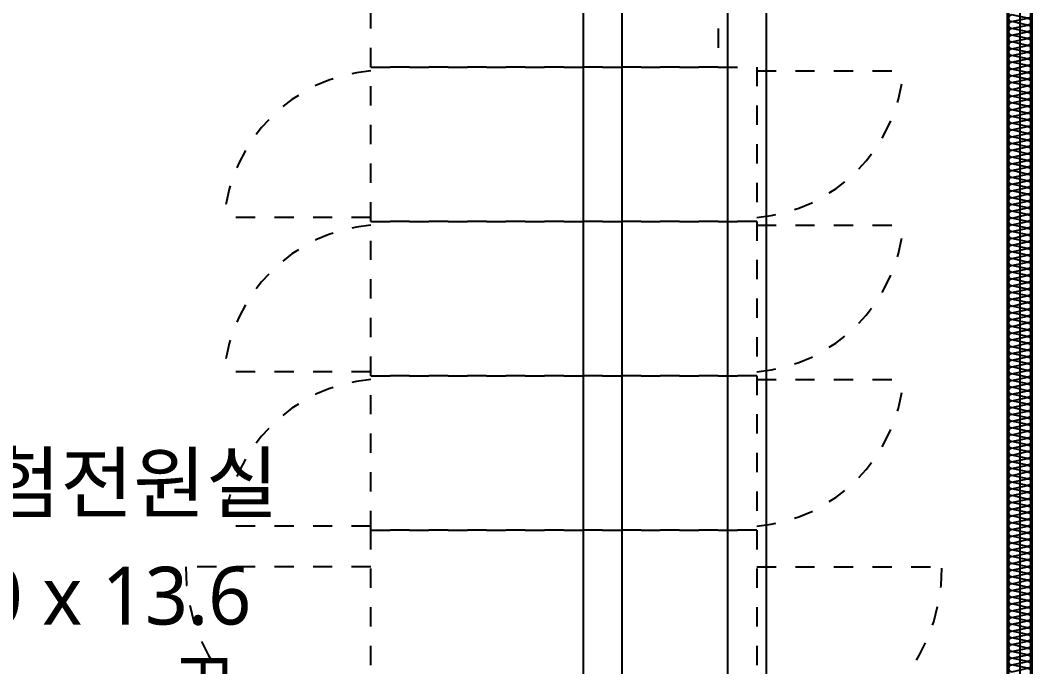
# Model space of a CAD drawing. Header units: millimetres. Extents: x 9 to 147, y 4 to 115.
# Drawn here: x 67.38 to 72.62, y 48.99 to 52.34 of the extents above; entities that cross this region are included whole.
import ezdxf
from ezdxf.enums import TextEntityAlignment as Align

# ---------------------------------------------------------------- set-up
doc = ezdxf.new("R2010")
doc.units = ezdxf.units.MM
doc.header["$LTSCALE"] = 200
doc.linetypes.add('XR-PLAN$0$CEN-GAUN', pattern=[32.2, 30, -1, 0.2, -1])
doc.linetypes.add('XR-PLAN$0$HIDDEN', pattern=[0.375, 0.25, -0.125])
for name, color, linetype in [('XR-PLAN$0$CEN', 252, 'XR-PLAN$0$CEN-GAUN'), ('XR-PLAN$0$ELE-6', 252, 'Continuous'), ('XR-PLAN$0$ELE-7', 252, 'Continuous'), ('XR-PLAN$0$ETC-8', 252, 'Continuous'), ('XR-PLAN$0$HAT-INS', 252, 'Continuous'), ('XR-PLAN$0$Panel', 252, 'Continuous'), ('XR-PLAN$0$수배전반', 252, 'XR-PLAN$0$HIDDEN'), ('XR-PLAN$0$장비', 252, 'XR-PLAN$0$HIDDEN')]:
    doc.layers.add(name, color=color, linetype=linetype)
doc.layers.add('XR-PLAN$0$TXT-1', color=137, linetype='Continuous', plot=False)
doc.styles.add('XR-PLAN$0$GHS', font='MALGUN_0.TTF')
doc.styles.add('XR-PLAN$0$스타일1', font='MALGUN_0.TTF')

# ---------------------------------------------------------------- blocks, each defined once
blk = doc.blocks.new('XR-PLAN$0$전기트렌치')
at = {"layer": 'XR-PLAN$0$ELE-7'}
for points in [[(-200, -200), (-6725, -200), (-6725, -9493.2), (-7031.8, -9800), (-8550, -9800), (-8550, -10350), (-7031.8, -10350), (-6725, -10656.8), (-6725, -12575), (-6175, -12575), (-6175, -12056.8), (-5868.2, -11750), (-200, -11750), (-200, -9956.8), (106.8, -9650), (1250, -9650), (1250, -9100), (106.8, -9100), (-200, -8793.2)], [(-1056.8, -750), (-750, -1056.8), (-750, -10893.2), (-1056.8, -11200), (-5868.2, -11200), (-6175, -10893.2), (-6175, -1056.8), (-5868.2, -750)]]:
    blk.add_lwpolyline(points, close=True, dxfattribs=at)
at = {"layer": 'XR-PLAN$0$ETC-8'}
for points in [[(0, 0), (-6925, 0), (-6925, -9410.3), (-7114.7, -9600), (-8550, -9600), (-8550, -10550), (-7114.7, -10550), (-6925, -10739.7), (-6925, -12575), (-5975, -12575), (-5975, -12139.7), (-5785.3, -11950), (0, -11950), (0, -10039.7), (189.7, -9850), (1250, -9850), (1250, -8900), (189.7, -8900), (0, -8710.3)], [(-1139.7, -950), (-950, -1139.7), (-950, -10810.3), (-1139.7, -11000), (-5785.3, -11000), (-5975, -10810.3), (-5975, -1139.7), (-5785.3, -950)]]:
    blk.add_lwpolyline(points, close=True, dxfattribs=at)
blk = doc.blocks.new('*U118')
at = {"layer": 'XR-PLAN$0$HAT-INS'}
for points in [[(-3811.975315, 0, -0.4142135624), (-3826.975315, 15), (-3811.975315, 85, 1), (-3841.975315, 85), (-3826.975315, 15, -0.4142135624), (-3841.975315, 0, 0.4142135624)], [(-3781.975315, 0, -0.4142135624), (-3796.975315, 15), (-3781.975315, 85, 1), (-3811.975315, 85), (-3796.975315, 15, -0.4142135624), (-3811.975315, 0, 0.4142135624)], [(-3751.975315, 0, -0.4142135624), (-3766.975315, 15), (-3751.975315, 85, 1), (-3781.975315, 85), (-3766.975315, 15, -0.4142135624), (-3781.975315, 0, 0.4142135624)], [(-3721.975315, 0, -0.4142135624), (-3736.975315, 15), (-3721.975315, 85, 1), (-3751.975315, 85), (-3736.975315, 15, -0.4142135624), (-3751.975315, 0, 0.4142135624)], [(-3691.975315, 0, -0.4142135624), (-3706.975315, 15), (-3691.975315, 85, 1), (-3721.975315, 85), (-3706.975315, 15, -0.4142135624), (-3721.975315, 0, 0.4142135624)], [(-3661.975315, 0, -0.4142135624), (-3676.975315, 15), (-3661.975315, 85, 1), (-3691.975315, 85), (-3676.975315, 15, -0.4142135624), (-3691.975315, 0, 0.4142135624)], [(-3631.975315, 0, -0.4142135624), (-3646.975315, 15), (-3631.975315, 85, 1), (-3661.975315, 85), (-3646.975315, 15, -0.4142135624), (-3661.975315, 0, 0.4142135624)], [(-3601.975315, 0, -0.4142135624), (-3616.975315, 15), (-3601.975315, 85, 1), (-3631.975315, 85), (-3616.975315, 15, -0.4142135624), (-3631.975315, 0, 0.4142135624)], [(-3571.975315, 0, -0.4142135624), (-3586.975315, 15), (-3571.975315, 85, 1), (-3601.975315, 85), (-3586.975315, 15, -0.4142135624), (-3601.975315, 0, 0.4142135624)], [(-3541.975315, 0, -0.4142135624), (-3556.975315, 15), (-3541.975315, 85, 1), (-3571.975315, 85), (-3556.975315, 15, -0.4142135624), (-3571.975315, 0, 0.4142135624)], [(-3511.975315, 0, -0.4142135624), (-3526.975315, 15), (-3511.975315, 85, 1), (-3541.975315, 85), (-3526.975315, 15, -0.4142135624), (-3541.975315, 0, 0.4142135624)], [(-3481.975315, 0, -0.4142135624), (-3496.975315, 15), (-3481.975315, 85, 1), (-3511.975315, 85), (-3496.975315, 15, -0.4142135624), (-3511.975315, 0, 0.4142135624)], [(-3451.975315, 0, -0.4142135624), (-3466.975315, 15), (-3451.975315, 85, 1), (-3481.975315, 85), (-3466.975315, 15, -0.4142135624), (-3481.975315, 0, 0.4142135624)], [(-3421.975315, 0, -0.4142135624), (-3436.975315, 15), (-3421.975315, 85, 1), (-3451.975315, 85), (-3436.975315, 15, -0.4142135624), (-3451.975315, 0, 0.4142135624)], [(-3391.975315, 0, -0.4142135624), (-3406.975315, 15), (-3391.975315, 85, 1), (-3421.975315, 85), (-3406.975315, 15, -0.4142135624), (-3421.975315, 0, 0.4142135624)], [(-3361.975315, 0, -0.4142135624), (-3376.975315, 15), (-3361.975315, 85, 1), (-3391.975315, 85), (-3376.975315, 15, -0.4142135624), (-3391.975315, 0, 0.4142135624)], [(-3331.975315, 0, -0.4142135624), (-3346.975315, 15), (-3331.975315, 85, 1), (-3361.975315, 85), (-3346.975315, 15, -0.4142135624), (-3361.975315, 0, 0.4142135624)], [(-3301.975315, 0, -0.4142135624), (-3316.975315, 15), (-3301.975315, 85, 1), (-3331.975315, 85), (-3316.975315, 15, -0.4142135624), (-3331.975315, 0, 0.4142135624)], [(-3271.975315, 0, -0.4142135624), (-3286.975315, 15), (-3271.975315, 85, 1), (-3301.975315, 85), (-3286.975315, 15, -0.4142135624), (-3301.975315, 0, 0.4142135624)], [(-3241.975315, 0, -0.4142135624), (-3256.975315, 15), (-3241.975315, 85, 1), (-3271.975315, 85), (-3256.975315, 15, -0.4142135624), (-3271.975315, 0, 0.4142135624)], [(-3211.975315, 0, -0.4142135624), (-3226.975315, 15), (-3211.975315, 85, 1), (-3241.975315, 85), (-3226.975315, 15, -0.4142135624), (-3241.975315, 0, 0.4142135624)], [(-3181.975315, 0, -0.4142135624), (-3196.975315, 15), (-3181.975315, 85, 1), (-3211.975315, 85), (-3196.975315, 15, -0.4142135624), (-3211.975315, 0, 0.4142135624)], [(-3151.975315, 0, -0.4142135624), (-3166.975315, 15), (-3151.975315, 85, 1), (-3181.975315, 85), (-3166.975315, 15, -0.4142135624), (-3181.975315, 0, 0.4142135624)], [(-3121.975315, 0, -0.4142135624), (-3136.975315, 15), (-3121.975315, 85, 1), (-3151.975315, 85), (-3136.975315, 15, -0.4142135624), (-3151.975315, 0, 0.4142135624)], [(-3091.975315, 0, -0.4142135624), (-3106.975315, 15), (-3091.975315, 85, 1), (-3121.975315, 85), (-3106.975315, 15, -0.4142135624), (-3121.975315, 0, 0.4142135624)], [(-3061.975315, 0, -0.4142135624), (-3076.975315, 15), (-3061.975315, 85, 1), (-3091.975315, 85), (-3076.975315, 15, -0.4142135624), (-3091.975315, 0, 0.4142135624)], [(-3031.975315, 0, -0.4142135624), (-3046.975315, 15), (-3031.975315, 85, 1), (-3061.975315, 85), (-3046.975315, 15, -0.4142135624), (-3061.975315, 0, 0.4142135624)], [(-3001.975315, 0, -0.4142135624), (-3016.975315, 15), (-3001.975315, 85, 1), (-3031.975315, 85), (-3016.975315, 15, -0.4142135624), (-3031.975315, 0, 0.4142135624)], [(-2971.975315, 0, -0.4142135624), (-2986.975315, 15), (-2971.975315, 85, 1), (-3001.975315, 85), (-2986.975315, 15, -0.4142135624), (-3001.975315, 0, 0.4142135624)], [(-2941.975315, 0, -0.4142135624), (-2956.975315, 15), (-2941.975315, 85, 1), (-2971.975315, 85), (-2956.975315, 15, -0.4142135624), (-2971.975315, 0, 0.4142135624)], [(-2911.975315, 0, -0.4142135624), (-2926.975315, 15), (-2911.975315, 85, 1), (-2941.975315, 85), (-2926.975315, 15, -0.4142135624), (-2941.975315, 0, 0.4142135624)], [(-2881.975315, 0, -0.4142135624), (-2896.975315, 15), (-2881.975315, 85, 1), (-2911.975315, 85), (-2896.975315, 15, -0.4142135624), (-2911.975315, 0, 0.4142135624)], [(-2851.975315, 0, -0.4142135624), (-2866.975315, 15), (-2851.975315, 85, 1), (-2881.975315, 85), (-2866.975315, 15, -0.4142135624), (-2881.975315, 0, 0.4142135624)], [(-2821.975315, 0, -0.4142135624), (-2836.975315, 15), (-2821.975315, 85, 1), (-2851.975315, 85), (-2836.975315, 15, -0.4142135624), (-2851.975315, 0, 0.4142135624)], [(-2791.975315, 0, -0.4142135624), (-2806.975315, 15), (-2791.975315, 85, 1), (-2821.975315, 85), (-2806.975315, 15, -0.4142135624), (-2821.975315, 0, 0.4142135624)], [(-2761.975315, 0, -0.4142135624), (-2776.975315, 15), (-2761.975315, 85, 1), (-2791.975315, 85), (-2776.975315, 15, -0.4142135624), (-2791.975315, 0, 0.4142135624)], [(-2731.975315, 0, -0.4142135624), (-2746.975315, 15), (-2731.975315, 85, 1), (-2761.975315, 85), (-2746.975315, 15, -0.4142135624), (-2761.975315, 0, 0.4142135624)], [(-2701.975315, 0, -0.4142135624), (-2716.975315, 15), (-2701.975315, 85, 1), (-2731.975315, 85), (-2716.975315, 15, -0.4142135624), (-2731.975315, 0, 0.4142135624)], [(-2671.975315, 0, -0.4142135624), (-2686.975315, 15), (-2671.975315, 85, 1), (-2701.975315, 85), (-2686.975315, 15, -0.4142135624), (-2701.975315, 0, 0.4142135624)], [(-2641.975315, 0, -0.4142135624), (-2656.975315, 15), (-2641.975315, 85, 1), (-2671.975315, 85), (-2656.975315, 15, -0.4142135624), (-2671.975315, 0, 0.4142135624)], [(-2611.975315, 0, -0.4142135624), (-2626.975315, 15), (-2611.975315, 85, 1), (-2641.975315, 85), (-2626.975315, 15, -0.4142135624), (-2641.975315, 0, 0.4142135624)], [(-2581.975315, 0, -0.4142135624), (-2596.975315, 15), (-2581.975315, 85, 1), (-2611.975315, 85), (-2596.975315, 15, -0.4142135624), (-2611.975315, 0, 0.4142135624)], [(-2551.975315, 0, -0.4142135624), (-2566.975315, 15), (-2551.975315, 85, 1), (-2581.975315, 85), (-2566.975315, 15, -0.4142135624), (-2581.975315, 0, 0.4142135624)], [(-2521.975315, 0, -0.4142135624), (-2536.975315, 15), (-2521.975315, 85, 1), (-2551.975315, 85), (-2536.975315, 15, -0.4142135624), (-2551.975315, 0, 0.4142135624)], [(-2491.975315, 0, -0.4142135624), (-2506.975315, 15), (-2491.975315, 85, 1), (-2521.975315, 85), (-2506.975315, 15, -0.4142135624), (-2521.975315, 0, 0.4142135624)], [(-2461.975315, 0, -0.4142135624), (-2476.975315, 15), (-2461.975315, 85, 1), (-2491.975315, 85), (-2476.975315, 15, -0.4142135624), (-2491.975315, 0, 0.4142135624)], [(-2431.975315, 0, -0.4142135624), (-2446.975315, 15), (-2431.975315, 85, 1), (-2461.975315, 85), (-2446.975315, 15, -0.4142135624), (-2461.975315, 0, 0.4142135624)], [(-2401.975315, 0, -0.4142135624), (-2416.975315, 15), (-2401.975315, 85, 1), (-2431.975315, 85), (-2416.975315, 15, -0.4142135624), (-2431.975315, 0, 0.4142135624)], [(-2371.975315, 0, -0.4142135624), (-2386.975315, 15), (-2371.975315, 85, 1), (-2401.975315, 85), (-2386.975315, 15, -0.4142135624), (-2401.975315, 0, 0.4142135624)], [(-2341.975315, 0, -0.4142135624), (-2356.975315, 15), (-2341.975315, 85, 1), (-2371.975315, 85), (-2356.975315, 15, -0.4142135624), (-2371.975315, 0, 0.4142135624)], [(-2311.975315, 0, -0.4142135624), (-2326.975315, 15), (-2311.975315, 85, 1), (-2341.975315, 85), (-2326.975315, 15, -0.4142135624), (-2341.975315, 0, 0.4142135624)], [(-2281.975315, 0, -0.4142135624), (-2296.975315, 15), (-2281.975315, 85, 1), (-2311.975315, 85), (-2296.975315, 15, -0.4142135624), (-2311.975315, 0, 0.4142135624)], [(-2251.975315, 0, -0.4142135624), (-2266.975315, 15), (-2251.975315, 85, 1), (-2281.975315, 85), (-2266.975315, 15, -0.4142135624), (-2281.975315, 0, 0.4142135624)], [(-2221.975315, 0, -0.4142135624), (-2236.975315, 15), (-2221.975315, 85, 1), (-2251.975315, 85), (-2236.975315, 15, -0.4142135624), (-2251.975315, 0, 0.4142135624)], [(-2191.975315, 0, -0.4142135624), (-2206.975315, 15), (-2191.975315, 85, 1), (-2221.975315, 85), (-2206.975315, 15, -0.4142135624), (-2221.975315, 0, 0.4142135624)], [(-2161.975315, 0, -0.4142135624), (-2176.975315, 15), (-2161.975315, 85, 1), (-2191.975315, 85), (-2176.975315, 15, -0.4142135624), (-2191.975315, 0, 0.4142135624)], [(-2131.975315, 0, -0.4142135624), (-2146.975315, 15), (-2131.975315, 85, 1), (-2161.975315, 85), (-2146.975315, 15, -0.4142135624), (-2161.975315, 0, 0.4142135624)], [(-2101.975315, 0, -0.4142135624), (-2116.975315, 15), (-2101.975315, 85, 1), (-2131.975315, 85), (-2116.975315, 15, -0.4142135624), (-2131.975315, 0, 0.4142135624)], [(-2071.975315, 0, -0.4142135624), (-2086.975315, 15), (-2071.975315, 85, 1), (-2101.975315, 85), (-2086.975315, 15, -0.4142135624), (-2101.975315, 0, 0.4142135624)], [(-2041.975315, 0, -0.4142135624), (-2056.975315, 15), (-2041.975315, 85, 1), (-2071.975315, 85), (-2056.975315, 15, -0.4142135624), (-2071.975315, 0, 0.4142135624)], [(-2011.975315, 0, -0.4142135624), (-2026.975315, 15), (-2011.975315, 85, 1), (-2041.975315, 85), (-2026.975315, 15, -0.4142135624), (-2041.975315, 0, 0.4142135624)], [(-1981.975315, 0, -0.4142135624), (-1996.975315, 15), (-1981.975315, 85, 1), (-2011.975315, 85), (-1996.975315, 15, -0.4142135624), (-2011.975315, 0, 0.4142135624)], [(-1951.975315, 0, -0.4142135624), (-1966.975315, 15), (-1951.975315, 85, 1), (-1981.975315, 85), (-1966.975315, 15, -0.4142135624), (-1981.975315, 0, 0.4142135624)], [(-1921.975315, 0, -0.4142135624), (-1936.975315, 15), (-1921.975315, 85, 1), (-1951.975315, 85), (-1936.975315, 15, -0.4142135624), (-1951.975315, 0, 0.4142135624)], [(-1891.975315, 0, -0.4142135624), (-1906.975315, 15), (-1891.975315, 85, 1), (-1921.975315, 85), (-1906.975315, 15, -0.4142135624), (-1921.975315, 0, 0.4142135624)], [(-1861.975315, 0, -0.4142135624), (-1876.975315, 15), (-1861.975315, 85, 1), (-1891.975315, 85), (-1876.975315, 15, -0.4142135624), (-1891.975315, 0, 0.4142135624)], [(-1831.975315, 0, -0.4142135624), (-1846.975315, 15), (-1831.975315, 85, 1), (-1861.975315, 85), (-1846.975315, 15, -0.4142135624), (-1861.975315, 0, 0.4142135624)], [(-1801.975315, 0, -0.4142135624), (-1816.975315, 15), (-1801.975315, 85, 1), (-1831.975315, 85), (-1816.975315, 15, -0.4142135624), (-1831.975315, 0, 0.4142135624)], [(-1771.975315, 0, -0.4142135624), (-1786.975315, 15), (-1771.975315, 85, 1), (-1801.975315, 85), (-1786.975315, 15, -0.4142135624), (-1801.975315, 0, 0.4142135624)], [(-1741.975315, 0, -0.4142135624), (-1756.975315, 15), (-1741.975315, 85, 1), (-1771.975315, 85), (-1756.975315, 15, -0.4142135624), (-1771.975315, 0, 0.4142135624)], [(-1711.975315, 0, -0.4142135624), (-1726.975315, 15), (-1711.975315, 85, 1), (-1741.975315, 85), (-1726.975315, 15, -0.4142135624), (-1741.975315, 0, 0.4142135624)], [(-1681.975315, 0, -0.4142135624), (-1696.975315, 15), (-1681.975315, 85, 1), (-1711.975315, 85), (-1696.975315, 15, -0.4142135624), (-1711.975315, 0, 0.4142135624)], [(-1651.975315, 0, -0.4142135624), (-1666.975315, 15), (-1651.975315, 85, 1), (-1681.975315, 85), (-1666.975315, 15, -0.4142135624), (-1681.975315, 0, 0.4142135624)], [(-1621.975315, 0, -0.4142135624), (-1636.975315, 15), (-1621.975315, 85, 1), (-1651.975315, 85), (-1636.975315, 15, -0.4142135624), (-1651.975315, 0, 0.4142135624)], [(-1591.975315, 0, -0.4142135624), (-1606.975315, 15), (-1591.975315, 85, 1), (-1621.975315, 85), (-1606.975315, 15, -0.4142135624), (-1621.975315, 0, 0.4142135624)], [(-1561.975315, 0, -0.4142135624), (-1576.975315, 15), (-1561.975315, 85, 1), (-1591.975315, 85), (-1576.975315, 15, -0.4142135624), (-1591.975315, 0, 0.4142135624)], [(-1531.975315, 0, -0.4142135624), (-1546.975315, 15), (-1531.975315, 85, 1), (-1561.975315, 85), (-1546.975315, 15, -0.4142135624), (-1561.975315, 0, 0.4142135624)], [(-1501.975315, 0, -0.4142135624), (-1516.975315, 15), (-1501.975315, 85, 1), (-1531.975315, 85), (-1516.975315, 15, -0.4142135624), (-1531.975315, 0, 0.4142135624)], [(-1471.975315, 0, -0.4142135624), (-1486.975315, 15), (-1471.975315, 85, 1), (-1501.975315, 85), (-1486.975315, 15, -0.4142135624), (-1501.975315, 0, 0.4142135624)], [(-1441.975315, 0, -0.4142135624), (-1456.975315, 15), (-1441.975315, 85, 1), (-1471.975315, 85), (-1456.975315, 15, -0.4142135624), (-1471.975315, 0, 0.4142135624)], [(-1411.975315, 0, -0.4142135624), (-1426.975315, 15), (-1411.975315, 85, 1), (-1441.975315, 85), (-1426.975315, 15, -0.4142135624), (-1441.975315, 0, 0.4142135624)], [(-1381.975315, 0, -0.4142135624), (-1396.975315, 15), (-1381.975315, 85, 1), (-1411.975315, 85), (-1396.975315, 15, -0.4142135624), (-1411.975315, 0, 0.4142135624)], [(-1351.975315, 0, -0.4142135624), (-1366.975315, 15), (-1351.975315, 85, 1), (-1381.975315, 85), (-1366.975315, 15, -0.4142135624), (-1381.975315, 0, 0.4142135624)], [(-1321.975315, 0, -0.4142135624), (-1336.975315, 15), (-1321.975315, 85, 1), (-1351.975315, 85), (-1336.975315, 15, -0.4142135624), (-1351.975315, 0, 0.4142135624)], [(-1291.975315, 0, -0.4142135624), (-1306.975315, 15), (-1291.975315, 85, 1), (-1321.975315, 85), (-1306.975315, 15, -0.4142135624), (-1321.975315, 0, 0.4142135624)], [(-1261.975315, 0, -0.4142135624), (-1276.975315, 15), (-1261.975315, 85, 1), (-1291.975315, 85), (-1276.975315, 15, -0.4142135624), (-1291.975315, 0, 0.4142135624)], [(-1231.975315, 0, -0.4142135624), (-1246.975315, 15), (-1231.975315, 85, 1), (-1261.975315, 85), (-1246.975315, 15, -0.4142135624), (-1261.975315, 0, 0.4142135624)], [(-1201.975315, 0, -0.4142135624), (-1216.975315, 15), (-1201.975315, 85, 1), (-1231.975315, 85), (-1216.975315, 15, -0.4142135624), (-1231.975315, 0, 0.4142135624)], [(-1171.975315, 0, -0.4142135624), (-1186.975315, 15), (-1171.975315, 85, 1), (-1201.975315, 85), (-1186.975315, 15, -0.4142135624), (-1201.975315, 0, 0.4142135624)], [(-1141.975315, 0, -0.4142135624), (-1156.975315, 15), (-1141.975315, 85, 1), (-1171.975315, 85), (-1156.975315, 15, -0.4142135624), (-1171.975315, 0, 0.4142135624)], [(-1111.975315, 0, -0.4142135624), (-1126.975315, 15), (-1111.975315, 85, 1), (-1141.975315, 85), (-1126.975315, 15, -0.4142135624), (-1141.975315, 0, 0.4142135624)], [(-1081.975315, 0, -0.4142135624), (-1096.975315, 15), (-1081.975315, 85, 1), (-1111.975315, 85), (-1096.975315, 15, -0.4142135624), (-1111.975315, 0, 0.4142135624)], [(-1051.975315, 0, -0.4142135624), (-1066.975315, 15), (-1051.975315, 85, 1), (-1081.975315, 85), (-1066.975315, 15, -0.4142135624), (-1081.975315, 0, 0.4142135624)], [(-1021.975315, 0, -0.4142135624), (-1036.975315, 15), (-1021.975315, 85, 1), (-1051.975315, 85), (-1036.975315, 15, -0.4142135624), (-1051.975315, 0, 0.4142135624)], [(-991.975315, 0, -0.4142135624), (-1006.975315, 15), (-991.975315, 85, 1), (-1021.975315, 85), (-1006.975315, 15, -0.4142135624), (-1021.975315, 0, 0.4142135624)], [(-961.975315, 0, -0.4142135624), (-976.975315, 15), (-961.975315, 85, 1), (-991.975315, 85), (-976.975315, 15, -0.4142135624), (-991.975315, 0, 0.4142135624)], [(-931.975315, 0, -0.4142135624), (-946.975315, 15), (-931.975315, 85, 1), (-961.975315, 85), (-946.975315, 15, -0.4142135624), (-961.975315, 0, 0.4142135624)]]:
    blk.add_lwpolyline(points, format="xyb", dxfattribs=at)
blk = doc.blocks.new('XR-PLAN$0$EL-FR')
at = {"layer": 'XR-PLAN$0$수배전반', "ltscale": 2}
for p, q in [((-1300.3, -4120), (-540.3, -4120)), ((-3300.3, -4880), (-4060.3, -4880)), ((-1300.3, -4920), (-540.3, -4920)), ((-3300.3, -5680), (-4060.3, -5680)), ((-1300.3, -5720), (-540.3, -5720)), ((-3300.3, -6480), (-4060.3, -6480)), ((-3300.3, -6690), (-4260.3, -6690)), ((-1300.3, -6690), (-340.3, -6690))]:
    blk.add_line(p, q, dxfattribs=at)
for points in [[(-1500.3, -1900), (-1500.3, -4100), (-3300.3, -4100), (-3300.3, -1900)], [(-1300.3, -4100), (-1300.3, -4900), (-3300.3, -4900), (-3300.3, -4100)], [(-1300.3, -4100), (-1300.3, -4900), (-3300.3, -4900), (-3300.3, -4100)], [(-1300.3, -4900), (-1300.3, -5700), (-3300.3, -5700), (-3300.3, -4900)], [(-1300.3, -4900), (-1300.3, -5700), (-3300.3, -5700), (-3300.3, -4900)], [(-1300.3, -5700), (-1300.3, -6500), (-3300.3, -6500), (-3300.3, -5700)], [(-1300.3, -6500), (-1300.3, -8800), (-3300.3, -8800), (-3300.3, -6500)]]:
    blk.add_lwpolyline(points, close=True, dxfattribs=at)
for centre, radius, start, end in [((-3229.3, -4951), 834, 94.8824, 175.1176), ((-1371.3, -4049), 834, 274.8824, 355.1176), ((-3229.3, -5751), 834, 94.8824, 175.1176), ((-1371.3, -4849), 834, 274.8824, 355.1176), ((-3229.3, -6551), 834, 94.8824, 175.1176), ((-1371.3, -5649), 834, 274.8824, 355.1176), ((-3300.3, -6690), 960, 180, 270), ((-1300.3, -6690), 960, 270, 0)]:
    blk.add_arc(centre, radius, start, end, dxfattribs=at)
at = {"layer": 'XR-PLAN$0$수배전반', "ltscale": 2, "style": 'XR-PLAN$0$GHS'}
blk.add_text('FRONT', height=240, rotation=270, dxfattribs=at).set_placement((-4164.1, -7638.6), align=Align.MIDDLE)
blk = doc.blocks.new('XR-PLAN$0$지상1층 장비')
blk.add_blockref('XR-PLAN$0$EL-FR', (72500, 56200))

msp = doc.modelspace()

# ---------------------------------------------------------------- linework, layer by layer
at = {"layer": 'XR-PLAN$0$CEN'}
msp.add_line((72.5625, 56.325), (72.5625, 43.1), dxfattribs=at)
at = {"layer": 'XR-PLAN$0$ELE-6'}
msp.add_lwpolyline([(72.5, 56.325), (72.625, 56.325), (72.625, 43.1), (72.5, 43.1), (72.5, 56.325)], dxfattribs=at)
at = {"layer": 'XR-PLAN$0$Panel'}
msp.add_lwpolyline([(72.525, 56.325), (72.525, 56.321), (72.504, 56.321), (72.504, 43.104), (72.621, 43.104), (72.621, 56.321), (72.6, 56.321), (72.6, 56.325)], dxfattribs=at)

# ---------------------------------------------------------------- block references
at = {"xscale": 0.001, "yscale": 0.001, "zscale": 0.001}
for name, p in [('XR-PLAN$0$전기트렌치', (71.25, 55.175)), ('XR-PLAN$0$EL-FR', (72.5, 56.2))]:
    msp.add_blockref(name, p, dxfattribs=at)
at = {"layer": 'XR-PLAN$0$HAT-INS', "xscale": 0.00117, "yscale": 0.00117, "zscale": 0.00117, "rotation": 90}
msp.add_blockref('*U118', (72.621, 53.4608), dxfattribs=at)
at = {"layer": 'XR-PLAN$0$장비', "xscale": 0.001, "yscale": 0.001, "zscale": 0.001}
msp.add_blockref('XR-PLAN$0$지상1층 장비', (0, 0), dxfattribs=at)

# ---------------------------------------------------------------- texts
at = {"layer": 'XR-PLAN$0$TXT-1', "style": 'XR-PLAN$0$스타일1'}
for s, p in [('B.시험전원실', (67.6, 49.945)), ('10.0 x 13.6', (67.6, 49.36))]:
    msp.add_text(s, height=0.3, dxfattribs=at).set_placement(p, align=Align.MIDDLE_CENTER)

doc.saveas('drawing.dxf')
